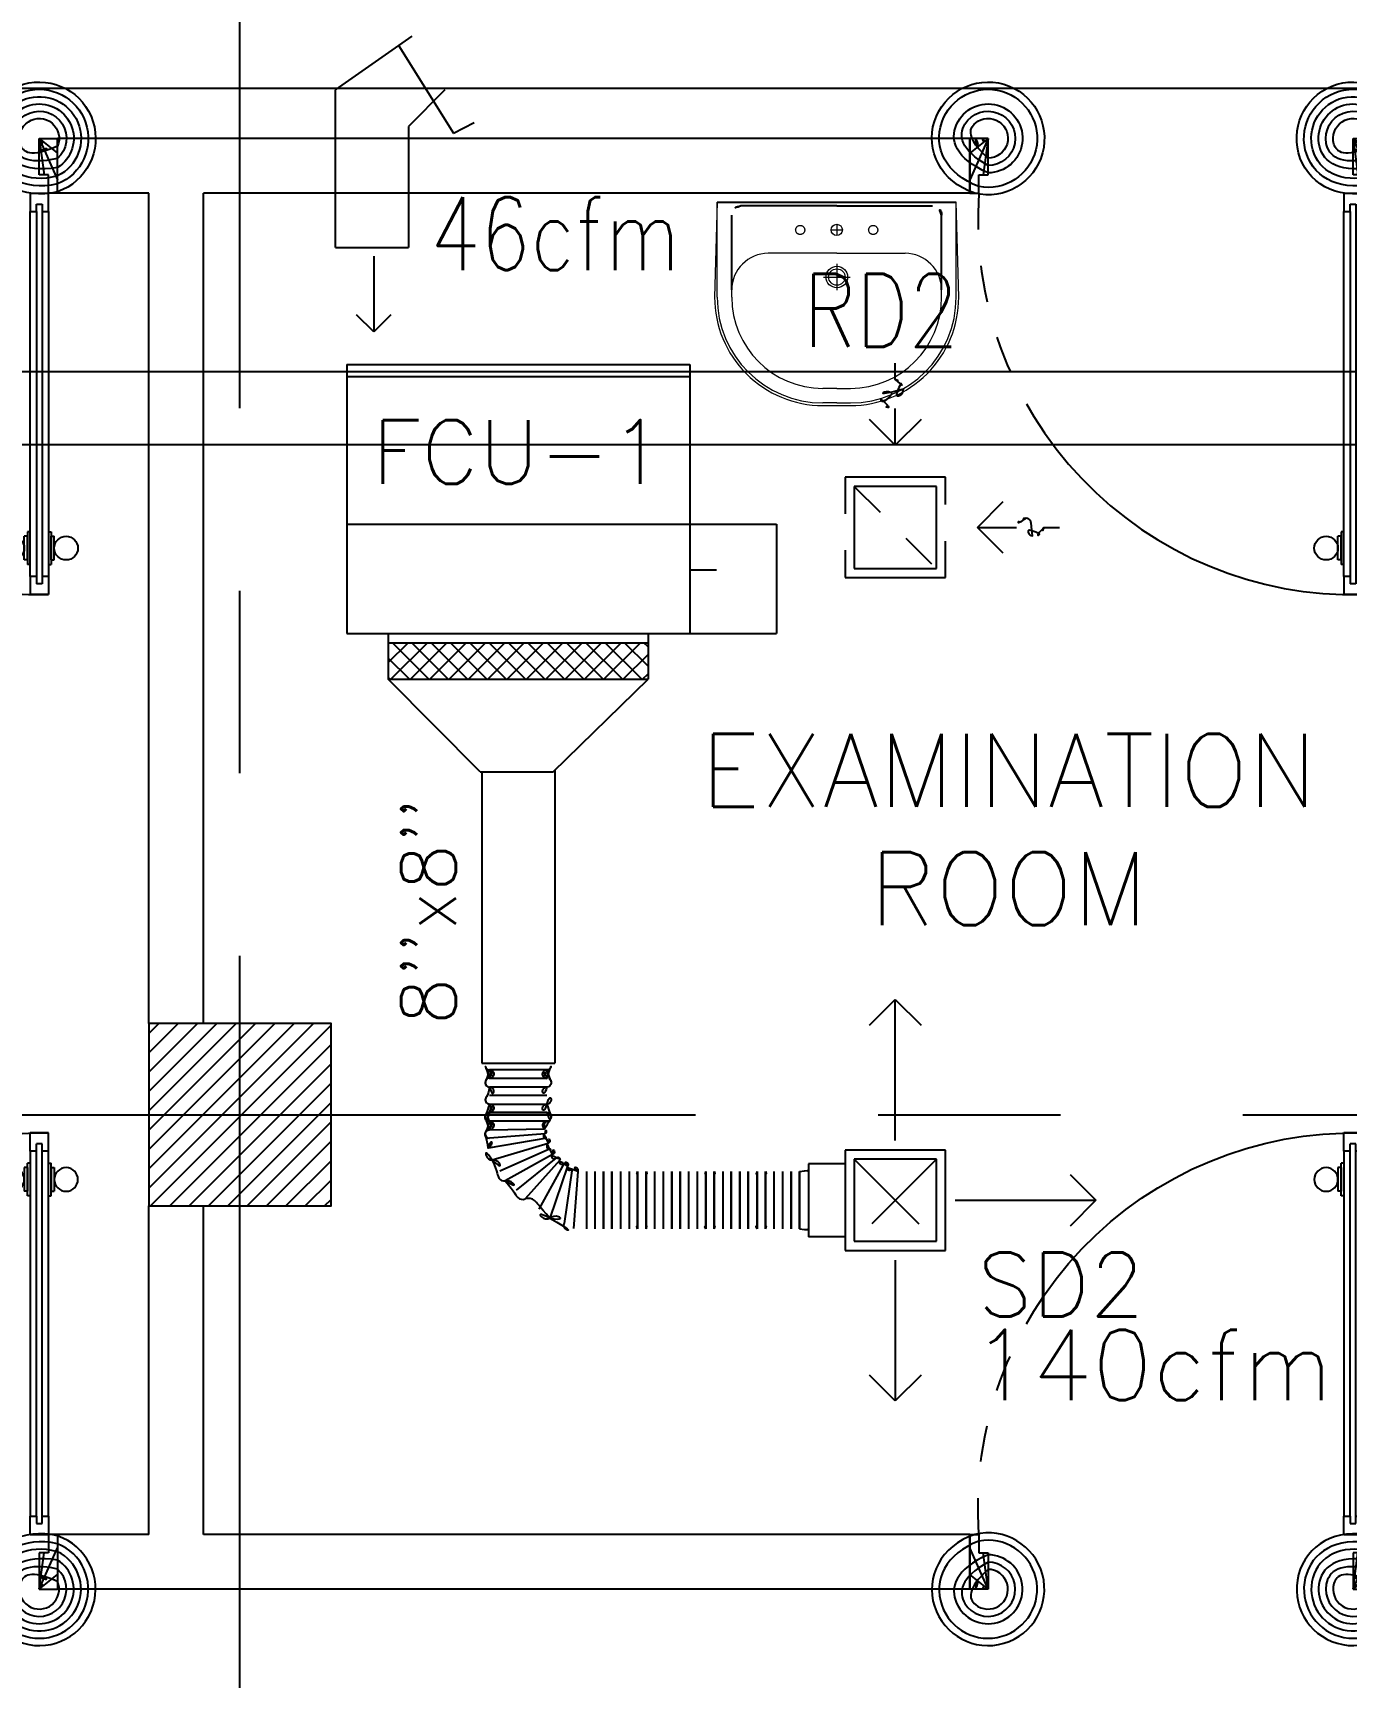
# Model space of a CAD drawing. Extents: x 417866230.2 to 417866327.8, y 43498045.5 to 43498135.4.
# Drawn here: x 417866255.629 to 417866259.228, y 43498068.761 to 43498073.266 of the extents above; entities that cross this region are included whole.
import ezdxf
from ezdxf.enums import TextEntityAlignment as Align

# ---------------------------------------------------------------- set-up
doc = ezdxf.new("R2010")
doc.units = 0
doc.header["$MEASUREMENT"] = 0
for name, pattern in [('CENTERX2', [4, 2.5, -0.5, 0.5, -0.5]), ('DASHED', [0.75, 0.5, -0.25]), ('HIDDEN', [0.375, 0.25, -0.125])]:
    doc.linetypes.add(name, pattern=pattern)
doc.layers.get('0').update_dxf_attribs({"linetype": 'CONTINUOUS'})
for name, color, linetype in [('AXES', 11, 'CENTERX2'), ('COL', 9, 'CONTINUOUS'), ('DOOR', 9, 'CONTINUOUS'), ('DUCT', 6, 'CONTINUOUS'), ('EXDUCT', 10, 'CONTINUOUS'), ('FCU', 6, 'CONTINUOUS'), ('FIX', 9, 'CONTINUOUS'), ('HAT', 12, 'CONTINUOUS'), ('M-AC-FLEX', 3, 'CONTINUOUS'), ('M-EGU.', 2, 'CONTINUOUS'), ('RM-NAME', 9, 'CONTINUOUS'), ('SCD', 2, 'CONTINUOUS'), ('WALL', 4, 'CONTINUOUS')]:
    doc.layers.add(name, color=color, linetype=linetype)
doc.styles.add('ROMANS', font='ROMANS.shx', dxfattribs={"width": 0.6})

# ---------------------------------------------------------------- blocks, each defined once
blk = doc.blocks.new('A$C74DC60CF')
at = {"layer": 'DOOR', "color": 0, "linetype": 'ByBlock'}
for p, q in [((80.9, 1200), (80.9, 1250)), ((130.9, 1250), (80.9, 1250)), ((80.9, 1250), (130.9, 1250)), ((97.9, 1200), (97.9, 1220)), ((97.9, 1220), (113.9, 1220)), ((113.9, 1200), (113.9, 1220)), ((130.9, 1200), (130.9, 1250)), ((80.9, 1200), (97.9, 1200)), ((113.9, 1200), (130.9, 1200)), ((64.7, 1155), (64.7, 1090.2)), ((73.7, 1155), (64.7, 1155)), ((73.7, 1077.6), (73.7, 1167.6)), ((80.9, 1167.6), (73.7, 1167.6)), ((73.7, 1155), (73.7, 1090.2)), ((130.9, 1167.6), (138.1, 1167.6)), ((138.1, 1077.6), (138.1, 1167.6)), ((138.1, 1155), (138.1, 1090.2)), ((138.1, 1155), (147.1, 1155)), ((147.1, 1155), (147.1, 1090.2)), ((73.7, 1090.2), (64.7, 1090.2)), ((138.1, 1090.2), (147.1, 1090.2)), ((80.9, 1077.6), (73.7, 1077.6)), ((130.9, 1077.6), (138.1, 1077.6)), ((97.9, 200), (80.9, 200)), ((80.9, 200), (80.9, 150)), ((97.9, 180), (97.9, 200)), ((130.9, 200), (113.9, 200)), ((113.9, 200), (113.9, 180)), ((130.9, 150), (130.9, 200)), ((55.9, 150), (55.9, 0)), ((55.9, 150), (80.9, 150)), ((130.9, 150), (80.9, 150)), ((80.9, 150), (80.9, 100)), ((113.9, 180), (97.9, 180)), ((1130.9, 150), (1130.9, 100)), ((1155.9, 150), (1130.9, 150)), ((1155.9, 150), (1155.9, 0)), ((1155.9, 0), (1155.9, 150)), ((80.9, 100), (105.9, 100)), ((105.9, 100), (105.9, 0)), ((1130.9, 100), (1105.9, 100)), ((1105.9, 100), (1105.9, 0)), ((105.9, 0), (55.9, 0)), ((1105.9, 0), (1155.9, 0))]:
    blk.add_line(p, q, dxfattribs=at)
at = {"layer": 'DOOR', "linetype": 'ByBlock'}
for p, q in [((80.9, 200), (80.9, 1200)), ((97.9, 200), (97.9, 1200)), ((113.9, 200), (113.9, 1200)), ((130.9, 1200), (130.9, 200))]:
    blk.add_line(p, q, dxfattribs=at)
at = {"layer": 'DOOR', "color": 9, "linetype": 'ByBlock'}
for p, q in [((105.9, 0), (55.9, 113.7)), ((105.9, 0), (92.6, 100)), ((1105.9, 0), (1155.9, 113.7)), ((1105.9, 0), (1119.3, 100)), ((105.9, 0), (55.9, 40.1)), ((1105.9, 0), (1155.9, 40.1))]:
    blk.add_line(p, q, dxfattribs=at)
at = {"layer": 'DOOR', "color": 0, "linetype": 'ByBlock'}
for centre in [(32.4, 1122.6), (179.5, 1122.6)]:
    blk.add_circle(centre, 32.4, dxfattribs=at)
at = {"layer": 'DOOR', "linetype": 'HIDDEN', "ltscale": 0.5}
blk.add_arc((105.9, 222.7), 1027.6, 355.9414, 91.3941, dxfattribs=at)
at = {"layer": 'DOOR', "color": 9, "linetype": 'ByBlock'}
for centre, radius, start, end in [((105.9, 0), 154.4, 103.7142, 108.8947), ((1105.9, 0), 154.4, 71.1053, 76.2858), ((105.9, 0), 134.4, 100.72, 111.8402), ((105.9, 0), 114.4, 102.6226, 115.9162), ((105.9, 0), 94.4, 90, 121.9818), ((1105.9, 0), 94.4, 58.0182, 90), ((1105.9, 0), 134.4, 68.1598, 79.28), ((105.9, 0), 74.4, 90, 132.2236), ((105.9, 0), 54.4, 90, 156.7926), ((1105.9, 0), 74.4, 47.7764, 90), ((1105.9, 0), 54.4, 23.2074, 90), ((105.9, 0), 34.4, 90, 180), ((105.9, 0), 14.4, 90, 180), ((1105.9, 0), 34.4, 0, 90), ((1105.9, 0), 14.4, 0, 90)]:
    blk.add_arc(centre, radius, start, end, dxfattribs=at)
blk = doc.blocks.new('*X67')
at = {"color": 0}
for p, q in [((38539.2, 17909.4), (38990.8, 18361)), ((38539.2, 17962.4), (38937.8, 18361)), ((38539.2, 18015.4), (38884.8, 18361)), ((38539.2, 18068.5), (38831.7, 18361)), ((38539.2, 18121.5), (38778.7, 18361)), ((38539.2, 18174.5), (38725.7, 18361)), ((38539.2, 18227.6), (38672.6, 18361)), ((38539.2, 18280.6), (38619.6, 18361)), ((38539.2, 18333.6), (38566.6, 18361)), ((38543.9, 17861), (39039.2, 18356.3)), ((38596.9, 17861), (39039.2, 18303.3)), ((38649.9, 17861), (39039.2, 18250.3)), ((38703, 17861), (39039.2, 18197.2)), ((38756, 17861), (39039.2, 18144.2)), ((38809, 17861), (39039.2, 18091.2)), ((38862.1, 17861), (39039.2, 18038.2)), ((38915.1, 17861), (39039.2, 17985.1)), ((38968.1, 17861), (39039.2, 17932.1)), ((39021.2, 17861), (39039.2, 17879.1))]:
    blk.add_line(p, q, dxfattribs=at)
blk = doc.blocks.new('RM1')
at = {"layer": 'RM-NAME', "style": 'ROMANS'}
for tag, p in [('ROOMNAME1', (0, 323.8)), ('ROOMNAME2', (0, 0))]:
    blk.add_attdef(tag, text='', height=200, dxfattribs=at).set_placement(p, align=Align.MIDDLE)
blk = doc.blocks.new('COL50')
at = {"layer": 'COL'}
blk.add_lwpolyline([(-250, 250), (-250, -250), (250, -250), (250, 250)], close=True, dxfattribs=at)
blk = doc.blocks.new('9RCD')
at = {"color": 2}
blk.add_line((0, 407), (0, 450), dxfattribs=at)
at = {"layer": 'M-EGU.'}
for p, q in [((0, 225), (0, 331.9)), ((0, 225), (-70.7, 295.7)), ((70.7, 295.7), (0, 225)), ((112.5, 112.5), (-112.5, 112.5)), ((-112.5, 112.5), (-112.5, -112.5)), ((112.5, -112.5), (112.5, 112.5)), ((-295.7, 70.7), (-225, 0)), ((-225, 0), (-326.1, 0)), ((-225, 0), (-295.7, -70.7)), ((-112.5, -112.5), (112.5, -112.5))]:
    blk.add_line(p, q, dxfattribs=at)
at = {"layer": 'M-EGU.', "linetype": 'HIDDEN'}
for p, q in [((137.5, 137.5), (-137.5, 137.5)), ((-137.5, 137.5), (-137.5, -137.5)), ((137.5, -137.5), (137.5, 137.5)), ((-112.5, -112.5), (112.5, 112.5)), ((-137.5, -137.5), (137.5, -137.5))]:
    blk.add_line(p, q, dxfattribs=at)
at = {"layer": 'M-EGU.', "color": 2}
blk.add_line((-405.7, 0), (-450, 0), dxfattribs=at)
blk.add_lwpolyline([(0, 407, -0.187862), (18.4, 395.6, -0.202645), (23.4, 376.1, -0.616915), (-1.7, 368, 0.668708), (-25.3, 358.4, 0.194285), (-18.2, 340.4, 0.186051), (0, 331.9)], format="xyb", dxfattribs=at)
at = {"layer": 'M-EGU.'}
blk.add_lwpolyline([(-405.7, 0, -0.1324), (-394.5, 16.1, -0.15664), (-379.1, 22.4, -0.736612), (-366.5, -9, 0.774232), (-352.6, -39.4, 0.203349), (-331.5, -25.7, 0.193808), (-326.1, 0)], format="xyb", dxfattribs=at)
blk = doc.blocks.new('*X118')
at = {"color": 0}
for p, q in [((23911.7, -1650.2), (23966, -1595.9)), ((23911.7, -1597.2), (23912.9, -1595.9)), ((23919, -1695.9), (24019, -1595.9)), ((24022.8, -1695.9), (23922.8, -1595.9)), ((23972, -1695.9), (24072, -1595.9)), ((24075.9, -1695.9), (23975.9, -1595.9)), ((24025.1, -1695.9), (24125.1, -1595.9)), ((24128.9, -1695.9), (24028.9, -1595.9)), ((24078.1, -1695.9), (24178.1, -1595.9)), ((24181.9, -1695.9), (24081.9, -1595.9)), ((24131.1, -1695.9), (24231.1, -1595.9)), ((24235, -1695.9), (24135, -1595.9)), ((24184.2, -1695.9), (24284.2, -1595.9)), ((24288, -1695.9), (24188, -1595.9)), ((24237.2, -1695.9), (24337.2, -1595.9)), ((24341, -1695.9), (24241, -1595.9)), ((24290.2, -1695.9), (24390.2, -1595.9)), ((24394.1, -1695.9), (24294.1, -1595.9)), ((24343.3, -1695.9), (24443.3, -1595.9)), ((24447.1, -1695.9), (24347.1, -1595.9)), ((24396.3, -1695.9), (24496.3, -1595.9)), ((24500.1, -1695.9), (24400.1, -1595.9)), ((24449.3, -1695.9), (24549.3, -1595.9)), ((24553.2, -1695.9), (24453.2, -1595.9)), ((24502.4, -1695.9), (24602.4, -1595.9)), ((24606.2, -1695.9), (24506.2, -1595.9)), ((24623.7, -1660.4), (24559.2, -1595.9)), ((24623.7, -1607.4), (24612.3, -1595.9)), ((23969.8, -1695.9), (23911.7, -1637.8)), ((24555.4, -1695.9), (24623.7, -1627.6)), ((23916.8, -1695.9), (23911.7, -1690.9)), ((24608.4, -1695.9), (24623.7, -1680.7))]:
    blk.add_line(p, q, dxfattribs=at)
blk = doc.blocks.new('WAP12')
at = {"color": 6}
for p, q in [((-558.8, 528.5), (381.2, 528.5)), ((-558.8, 528.5), (-558.8, -208.5)), ((381.2, 528.5), (381.2, -208.5)), ((-558.8, 91.5), (381.2, 91.5)), ((-558.8, -208.5), (381.2, -208.5))]:
    blk.add_line(p, q, dxfattribs=at)
at = {"color": 3}
for p, q in [((-558.8, 496.5), (381.2, 496.5)), ((381.2, 91.5), (619.2, 91.5)), ((619.2, 91.5), (619.2, -208.5)), ((381.2, -33.5), (454.5, -33.5)), ((-444.8, -208.5), (-444.8, -333.5)), ((267.2, -208.5), (267.2, -333.5)), ((381.2, -208.5), (619.2, -208.5)), ((-444.8, -233.5), (267.2, -233.5)), ((-444.8, -333.5), (267.2, -333.5))]:
    blk.add_line(p, q, dxfattribs=at)
at = {"color": 11}
blk.add_blockref('*X118', (-24356.5, 1362.4), dxfattribs=at)
blk = doc.blocks.new('LAV-003')
at = {"layer": 'FIX', "linetype": 'ByBlock'}
blk.add_line((-327.5, -25), (327.5, -25), dxfattribs=at)
at = {"layer": 'FIX', "linetype": 'Continuous', "lineweight": 20}
for p, q in [((-327.5, -285), (-327.5, -25)), ((327.5, -285), (327.5, -25)), ((0, -165), (-187.5, -165)), ((0, -165), (187.5, -165)), ((-287.5, -285), (-287.5, -265)), ((287.5, -285), (287.5, -265)), ((0, -535), (-37.5, -535)), ((0, -535), (37.5, -535)), ((0, -575), (-37.5, -575)), ((0, -575), (37.5, -575))]:
    blk.add_line(p, q, dxfattribs=at)
at = {"layer": 'FIX', "linetype": 'ByBlock', "ltscale": 0.3}
for p, q in [((0, -35), (-262.5, -35)), ((0, -35), (262.5, -35)), ((-287.5, -265), (-287.5, -60)), ((287.5, -265), (287.5, -60))]:
    blk.add_line(p, q, dxfattribs=at)
at = {"layer": 'FIX', "lineweight": 20}
for p, q in [((0, -85.4), (0, -116.5)), ((-15.6, -100.9), (15.5, -100.9))]:
    blk.add_line(p, q, dxfattribs=at)
at = {"layer": 'FIX', "linetype": 'DASHED', "lineweight": 20, "ltscale": 0.04}
for p, q in [((0, -193.9), (0, -266.1)), ((-35.7, -230.5), (36.6, -230.5))]:
    blk.add_line(p, q, dxfattribs=at)
at = {"layer": 'FIX', "linetype": 'Continuous', "lineweight": 20}
blk.add_lwpolyline([(294.8, -25), (0, -25), (-327.5, -25), (-334.5, -285, 0.414214), (-37.5, -582), (0, -582), (37.5, -582, 0.414214), (334.5, -285), (327.5, -25), (0, -25)], format="xyb", dxfattribs=at)
at = {"layer": 'FIX', "linetype": 'HIDDEN', "lineweight": 20, "ltscale": 0.05}
for centre in [(-100, -100.9), (100, -100.9)]:
    blk.add_circle(centre, 12.4, dxfattribs=at)
at = {"layer": 'FIX', "lineweight": 20}
for centre, radius in [((0, -100.9), 15.5), ((0.5, -230), 29.5), ((0.5, -230), 22.5)]:
    blk.add_circle(centre, radius, dxfattribs=at)
at = {"layer": 'FIX', "linetype": 'ByBlock', "ltscale": 0.3}
for centre, start, end in [((-262.5, -60), 90, 180), ((262.5, -60), 0, 90)]:
    blk.add_arc(centre, 25, start, end, dxfattribs=at)
at = {"layer": 'FIX', "linetype": 'Continuous', "lineweight": 20}
for centre, radius, start, end in [((-187.5, -265), 100, 90, 180), ((187.5, -265), 100, 0, 90), ((-37.5, -285), 290, 180, 270), ((-37.5, -285), 250, 180, 270), ((37.5, -285), 290, 270, 0), ((37.5, -285), 250, 270, 0)]:
    blk.add_arc(centre, radius, start, end, dxfattribs=at)

msp = doc.modelspace()

# ---------------------------------------------------------------- linework, layer by layer
at = {"layer": 'AXES'}
for p, q in [((417866256.1969, 43498056.2378), (417866256.1969, 43498134.7153)), ((417866230.9454, 43498070.3021), (417866300.0369, 43498070.3021))]:
    msp.add_line(p, q, dxfattribs=at)
at = {"layer": 'DUCT'}
for p, q in [((417866256.4586, 43498073.1098), (417866256.6686, 43498073.2568)), ((417866256.6318, 43498073.231), (417866256.782, 43498072.9917)), ((417866249.1442, 43498073.1143), (417866263.1498, 43498073.1143)), ((417866256.4586, 43498072.6778), (417866256.4586, 43498073.1098)), ((417866256.7586, 43498073.1098), (417866256.6586, 43498073.0098)), ((417866256.6586, 43498073.0098), (417866256.6586, 43498072.6778)), ((417866256.782, 43498072.9917), (417866256.8384, 43498073.0205)), ((417866256.782, 43498072.9917), (417866256.782, 43498072.9917)), ((417866256.4586, 43498072.6778), (417866256.6586, 43498072.6778))]:
    msp.add_line(p, q, dxfattribs=at)
at = {"layer": 'DUCT', "linetype": 'Continuous'}
for p, q in [((417866256.8549, 43498071.2418), (417866256.6034, 43498071.4951)), ((417866257.0549, 43498071.2418), (417866257.3154, 43498071.4951)), ((417866256.8549, 43498071.2418), (417866257.0549, 43498071.2418)), ((417866256.8594, 43498071.2418), (417866256.8594, 43498070.4438)), ((417866257.0594, 43498071.2461), (417866257.0594, 43498070.4438)), ((417866256.8594, 43498070.4438), (417866257.0594, 43498070.4438))]:
    msp.add_line(p, q, dxfattribs=at)
at = {"layer": 'EXDUCT', "linetype": 'Continuous'}
for p, q in [((417866242.7012, 43498072.3385), (417866266.0633, 43498072.3385)), ((417866242.7012, 43498072.1385), (417866266.0633, 43498072.1385))]:
    msp.add_line(p, q, dxfattribs=at)
at = {"layer": 'M-AC-FLEX', "color": 11}
for p, q in [((417866257.0379, 43498070.4249), (417866256.8808, 43498070.4249)), ((417866257.0379, 43498070.4249), (417866256.8808, 43498070.4249)), ((417866257.0379, 43498070.4249), (417866256.8808, 43498070.4249)), ((417866257.0379, 43498070.4249), (417866256.8808, 43498070.4249)), ((417866257.0379, 43498070.4014), (417866256.8808, 43498070.4014)), ((417866257.0379, 43498070.4014), (417866256.8808, 43498070.4014)), ((417866257.0379, 43498070.4014), (417866256.8808, 43498070.4014)), ((417866257.0379, 43498070.4014), (417866256.8808, 43498070.4014)), ((417866257.0379, 43498070.378), (417866256.8808, 43498070.378)), ((417866257.0379, 43498070.3545), (417866256.8808, 43498070.3545)), ((417866256.8806, 43498070.3314), (417866257.0377, 43498070.3314)), ((417866257.0377, 43498070.308), (417866256.8806, 43498070.308)), ((417866256.8806, 43498070.308), (417866257.0377, 43498070.308)), ((417866257.0377, 43498070.2845), (417866256.8806, 43498070.2845)), ((417866256.8806, 43498070.2611), (417866257.031, 43498070.2631)), ((417866257.0331, 43498070.25), (417866256.8806, 43498070.2376)), ((417866257.038, 43498070.2377), (417866256.8767, 43498070.2106)), ((417866257.0411, 43498070.2231), (417866256.8881, 43498070.1772)), ((417866257.0465, 43498070.2085), (417866256.9086, 43498070.1477)), ((417866257.0536, 43498070.1933), (417866256.924, 43498070.1212)), ((417866257.062, 43498070.1835), (417866256.954, 43498070.0954)), ((417866257.0732, 43498070.1777), (417866256.9782, 43498070.0719)), ((417866257.0849, 43498070.1695), (417866257.0156, 43498070.0432)), ((417866257.0942, 43498070.1615), (417866257.0458, 43498070.0189)), ((417866257.1071, 43498070.1544), (417866257.085, 43498070.0045)), ((417866257.1226, 43498070.1467), (417866257.1106, 43498069.9904)), ((417866257.1461, 43498070.1467), (417866257.1461, 43498069.9896)), ((417866257.1695, 43498070.1467), (417866257.1695, 43498069.9896)), ((417866257.193, 43498070.1467), (417866257.193, 43498069.9896)), ((417866257.193, 43498069.9894), (417866257.193, 43498070.1465)), ((417866257.216, 43498070.1467), (417866257.216, 43498069.9896)), ((417866257.216, 43498069.9894), (417866257.216, 43498070.1465)), ((417866257.2395, 43498070.1467), (417866257.2395, 43498069.9896)), ((417866257.2395, 43498070.1467), (417866257.2395, 43498069.9896)), ((417866257.263, 43498070.1467), (417866257.263, 43498069.9896)), ((417866257.263, 43498070.1467), (417866257.263, 43498069.9896)), ((417866257.2864, 43498070.1467), (417866257.2864, 43498069.9896)), ((417866257.2864, 43498070.1467), (417866257.2864, 43498069.9896)), ((417866257.2864, 43498069.9894), (417866257.2864, 43498070.1465)), ((417866257.2864, 43498069.9894), (417866257.2864, 43498070.1465)), ((417866257.3095, 43498070.1467), (417866257.3095, 43498069.9896)), ((417866257.3095, 43498070.1467), (417866257.3095, 43498069.9896)), ((417866257.3095, 43498069.9894), (417866257.3095, 43498070.1465)), ((417866257.3095, 43498069.9894), (417866257.3095, 43498070.1465)), ((417866257.3329, 43498070.1467), (417866257.3329, 43498069.9896)), ((417866257.3329, 43498070.1467), (417866257.3329, 43498069.9896)), ((417866257.3564, 43498070.1467), (417866257.3564, 43498069.9896)), ((417866257.3564, 43498070.1467), (417866257.3564, 43498069.9896)), ((417866257.3799, 43498070.1467), (417866257.3799, 43498069.9896)), ((417866257.3799, 43498070.1467), (417866257.3799, 43498069.9896)), ((417866257.3799, 43498069.9894), (417866257.3799, 43498070.1465)), ((417866257.3799, 43498069.9894), (417866257.3799, 43498070.1465)), ((417866257.4029, 43498070.1467), (417866257.4029, 43498069.9896)), ((417866257.4029, 43498070.1467), (417866257.4029, 43498069.9896)), ((417866257.4029, 43498069.9894), (417866257.4029, 43498070.1465)), ((417866257.4029, 43498069.9894), (417866257.4029, 43498070.1465)), ((417866257.4264, 43498070.1467), (417866257.4264, 43498069.9896)), ((417866257.4264, 43498070.1467), (417866257.4264, 43498069.9896)), ((417866257.4498, 43498070.1467), (417866257.4498, 43498069.9896)), ((417866257.4498, 43498070.1467), (417866257.4498, 43498069.9896)), ((417866257.4733, 43498070.1467), (417866257.4733, 43498069.9896)), ((417866257.4733, 43498070.1467), (417866257.4733, 43498069.9896)), ((417866257.4733, 43498069.9894), (417866257.4733, 43498070.1465)), ((417866257.4733, 43498069.9894), (417866257.4733, 43498070.1465)), ((417866257.4964, 43498070.1467), (417866257.4964, 43498069.9896)), ((417866257.4964, 43498070.1467), (417866257.4964, 43498069.9896)), ((417866257.4964, 43498069.9894), (417866257.4964, 43498070.1465)), ((417866257.4964, 43498069.9894), (417866257.4964, 43498070.1465)), ((417866257.5198, 43498070.1467), (417866257.5198, 43498069.9896)), ((417866257.5198, 43498070.1467), (417866257.5198, 43498069.9896)), ((417866257.5433, 43498070.1467), (417866257.5433, 43498069.9896)), ((417866257.5433, 43498070.1467), (417866257.5433, 43498069.9896)), ((417866257.5433, 43498070.1467), (417866257.5433, 43498069.9896)), ((417866257.5433, 43498069.9894), (417866257.5433, 43498070.1465)), ((417866257.5667, 43498070.1467), (417866257.5667, 43498069.9896)), ((417866257.5667, 43498070.1467), (417866257.5667, 43498069.9896)), ((417866257.5667, 43498070.1467), (417866257.5667, 43498069.9896)), ((417866257.5668, 43498069.9894), (417866257.5668, 43498070.1465)), ((417866257.5898, 43498070.1467), (417866257.5898, 43498069.9896)), ((417866257.5898, 43498069.9894), (417866257.5898, 43498070.1465)), ((417866257.6137, 43498070.1467), (417866257.6137, 43498069.9896)), ((417866257.6137, 43498070.1467), (417866257.6137, 43498069.9896)), ((417866257.6137, 43498069.9894), (417866257.6137, 43498070.1465)), ((417866257.6137, 43498069.9894), (417866257.6137, 43498070.1465)), ((417866257.6367, 43498070.1467), (417866257.6367, 43498069.9896)), ((417866257.6367, 43498070.1467), (417866257.6367, 43498069.9896)), ((417866257.6367, 43498069.9894), (417866257.6367, 43498070.1465)), ((417866257.6367, 43498069.9894), (417866257.6367, 43498070.1465)), ((417866257.6602, 43498070.1467), (417866257.6602, 43498069.9896)), ((417866257.6602, 43498070.1467), (417866257.6602, 43498069.9896)), ((417866257.6837, 43498070.1467), (417866257.6837, 43498069.9896)), ((417866257.6837, 43498070.1467), (417866257.6837, 43498069.9896)), ((417866257.7071, 43498070.1467), (417866257.7071, 43498069.9896)), ((417866257.7071, 43498070.1467), (417866257.7071, 43498069.9896)), ((417866257.7071, 43498069.9894), (417866257.7071, 43498070.1465)), ((417866257.7071, 43498069.9894), (417866257.7071, 43498070.1465)), ((417866257.7302, 43498070.1467), (417866257.7302, 43498069.9896)), ((417866257.7302, 43498070.1467), (417866257.7302, 43498069.9896)), ((417866257.7302, 43498069.9894), (417866257.7302, 43498070.1465)), ((417866257.7302, 43498069.9894), (417866257.7302, 43498070.1465))]:
    msp.add_line(p, q, dxfattribs=at)
at = {"layer": 'M-AC-FLEX'}
for points in [[(417866256.8808, 43498070.4014, 1), (417866256.8808, 43498070.4249, -0.623356), (417866256.8716, 43498070.4438, -0.623356)], [(417866256.8808, 43498070.4249, -1), (417866256.8808, 43498070.4014, 1), (417866256.8808, 43498070.378, -1), (417866256.8808, 43498070.3545, 1.018005), (417866256.8808, 43498070.3314)], [(417866256.8808, 43498070.4249, -1), (417866256.8808, 43498070.4014, 0.67797), (417866256.8728, 43498070.3812, 0.67797)], [(417866256.8808, 43498070.4014, 1), (417866256.8808, 43498070.4249, -0.204245), (417866256.8724, 43498070.4285, -0.204245)], [(417866256.8724, 43498070.4285, 0.204245), (417866256.8808, 43498070.4249)], [(417866256.8808, 43498070.4014, 1), (417866256.8808, 43498070.4249, -0.204245), (417866256.8724, 43498070.4285, -0.204245)], [(417866256.8724, 43498070.4285, 0.204245), (417866256.8808, 43498070.4249)], [(417866256.8808, 43498070.4249, -1), (417866256.8808, 43498070.4014, 0.204245), (417866256.8724, 43498070.3978, 0.204245)], [(417866256.8808, 43498070.4249, -1), (417866256.8808, 43498070.4014, 0.204245), (417866256.8724, 43498070.3978, 0.204245)], [(417866257.0379, 43498070.4014, -1), (417866257.0379, 43498070.4249, 0.623355), (417866257.0471, 43498070.4438, 0.623355)], [(417866257.0379, 43498070.4014, -1), (417866257.0379, 43498070.4249, 0.204245), (417866257.0463, 43498070.4285, 0.204245)], [(417866257.0379, 43498070.4014, -1), (417866257.0379, 43498070.4249, 0.204245), (417866257.0463, 43498070.4285, 0.204245)], [(417866257.0379, 43498070.4249, 1), (417866257.0379, 43498070.4014, -1), (417866257.0379, 43498070.378, 1), (417866257.0379, 43498070.3545, -0.008922), (417866257.0383, 43498070.3545, -0.008922)], [(417866257.0379, 43498070.4249, 1), (417866257.0379, 43498070.4014, -0.204245), (417866257.0463, 43498070.3978, -0.204245)], [(417866257.0379, 43498070.4249, 1), (417866257.0379, 43498070.4014, -0.204245), (417866257.0463, 43498070.3978, -0.204245)], [(417866257.0379, 43498070.4249, 1), (417866257.0379, 43498070.4014, -0.67797), (417866257.0459, 43498070.3812, -0.67797)], [(417866257.0463, 43498070.4285, -0.204245), (417866257.0379, 43498070.4249)], [(417866257.0463, 43498070.4285, -0.204245), (417866257.0379, 43498070.4249)], [(417866256.8724, 43498070.3978, -0.204245), (417866256.8808, 43498070.4014)], [(417866256.8724, 43498070.3978, -0.204245), (417866256.8808, 43498070.4014)], [(417866257.0463, 43498070.3978, 0.204245), (417866257.0379, 43498070.4014)], [(417866257.0463, 43498070.3978, 0.204245), (417866257.0379, 43498070.4014)], [(417866257.0377, 43498070.3314, 0.999838), (417866257.0381, 43498070.3545)], [(417866256.8806, 43498070.3314, -1), (417866256.8806, 43498070.308, 1), (417866256.8806, 43498070.2845)], [(417866256.8806, 43498070.2611, 1), (417866256.8806, 43498070.2845, -1), (417866256.8806, 43498070.308)], [(417866256.8806, 43498070.308, 1), (417866256.8806, 43498070.2845)], [(417866256.8806, 43498070.2845, -1), (417866256.8806, 43498070.308)], [(417866256.8806, 43498070.308, 1), (417866256.8806, 43498070.3314)], [(417866257.0377, 43498070.3314, 1), (417866257.0377, 43498070.308, -1), (417866257.0377, 43498070.2845)], [(417866257.031, 43498070.2631, -0.736653), (417866257.0377, 43498070.2845, 1), (417866257.0377, 43498070.308)], [(417866257.0377, 43498070.308, -1), (417866257.0377, 43498070.2845)], [(417866257.0381, 43498070.3314, -0.004461), (417866257.0379, 43498070.3314)], [(417866256.8806, 43498070.2845, -1), (417866256.8806, 43498070.2611, 1), (417866256.8806, 43498070.2376)], [(417866256.877, 43498070.2107, 0.575939), (417866256.8806, 43498070.2376, -1), (417866256.8806, 43498070.2611)], [(417866256.8806, 43498070.2845, -0.606794), (417866256.8902, 43498070.2661, -0.606794)], [(417866257.0377, 43498070.2845, 0.606794), (417866257.028, 43498070.2661, 0.606794)], [(417866257.0427, 43498070.224, 0.78893), (417866257.0373, 43498070.2377, -1.030272), (417866257.0331, 43498070.25)], [(417866257.0331, 43498070.25, 0.635837), (417866257.031, 43498070.2631, 0.724161)], [(417866256.8881, 43498070.1772, -0.665042), (417866256.8767, 43498070.2106)], [(417866257.0536, 43498070.1933, 0.850272), (417866257.0496, 43498070.209, -1.072461), (417866257.0427, 43498070.224)], [(417866256.8881, 43498070.1772, -0.652763), (417866256.9086, 43498070.1477, 0.764077), (417866256.924, 43498070.1212, -0.428567), (417866256.954, 43498070.0954, 0.696093), (417866256.9782, 43498070.0719)], [(417866257.0739, 43498070.179, 0.698197), (417866257.062, 43498070.1835, -1.180405), (417866257.0536, 43498070.1933)], [(417866257.0942, 43498070.1615, 1.125229), (417866257.0849, 43498070.1695, -1.12511), (417866257.0739, 43498070.179, -0.893954)], [(417866257.1226, 43498070.1464, 0.879519), (417866257.1071, 43498070.1544, -1.034976), (417866257.0942, 43498070.1615)], [(417866257.1461, 43498070.1467, -1), (417866257.1695, 43498070.1467)], [(417866257.193, 43498070.1467, -1), (417866257.1695, 43498070.1467, 1), (417866257.1461, 43498070.1467)], [(417866257.193, 43498070.1462, 0.00451), (417866257.193, 43498070.1465, -1.018005), (417866257.216, 43498070.1465)], [(417866257.216, 43498070.1467, 1), (417866257.2395, 43498070.1467, -1), (417866257.263, 43498070.1467)], [(417866257.263, 43498070.1467, 1), (417866257.2395, 43498070.1467)], [(417866257.2395, 43498070.1467, -1), (417866257.263, 43498070.1467)], [(417866257.2864, 43498070.1467, -1), (417866257.263, 43498070.1467, 1), (417866257.2395, 43498070.1467)], [(417866257.3095, 43498070.1462, -0.00451), (417866257.3095, 43498070.1465, 1.018005), (417866257.2864, 43498070.1465)], [(417866257.2864, 43498070.1462, 0.00451), (417866257.2864, 43498070.1465, -1.018005), (417866257.3095, 43498070.1465)], [(417866257.3095, 43498070.1467, 1), (417866257.3329, 43498070.1467, -1), (417866257.3564, 43498070.1467)], [(417866257.3329, 43498070.1467, -1), (417866257.3564, 43498070.1467)], [(417866257.3799, 43498070.1467, -1), (417866257.3564, 43498070.1467, 1), (417866257.3329, 43498070.1467)], [(417866257.3564, 43498070.1467, 1), (417866257.3329, 43498070.1467)], [(417866257.4029, 43498070.1462, -0.00451), (417866257.4029, 43498070.1465, 1.018005), (417866257.3799, 43498070.1465)], [(417866257.3799, 43498070.1462, 0.00451), (417866257.3799, 43498070.1465, -1.018005), (417866257.4029, 43498070.1465)], [(417866257.4029, 43498070.1467, 1), (417866257.4264, 43498070.1467, -1), (417866257.4498, 43498070.1467)], [(417866257.4498, 43498070.1467, 1), (417866257.4264, 43498070.1467)], [(417866257.4264, 43498070.1467, -1), (417866257.4498, 43498070.1467)], [(417866257.4733, 43498070.1467, -1), (417866257.4498, 43498070.1467, 1), (417866257.4264, 43498070.1467)], [(417866257.4733, 43498070.1462, 0.00451), (417866257.4733, 43498070.1465, -1.018005), (417866257.4964, 43498070.1465)], [(417866257.4964, 43498070.1462, -0.00451), (417866257.4964, 43498070.1465, 1.018005), (417866257.4733, 43498070.1465)], [(417866257.4964, 43498070.1467, 1), (417866257.5198, 43498070.1467, -1), (417866257.5433, 43498070.1467)], [(417866257.5198, 43498070.1467, -1), (417866257.5433, 43498070.1467)], [(417866257.5667, 43498070.1467, -1), (417866257.5433, 43498070.1467, 1), (417866257.5198, 43498070.1467)], [(417866257.5433, 43498070.1467, 1), (417866257.5198, 43498070.1467)], [(417866257.5202, 43498070.1462, 0.00451), (417866257.5202, 43498070.1465, -1.018005), (417866257.5433, 43498070.1465)], [(417866257.5433, 43498070.1467, 1), (417866257.5667, 43498070.1467, -1), (417866257.5902, 43498070.1467)], [(417866257.5902, 43498070.1467, 1), (417866257.5667, 43498070.1467)], [(417866257.5667, 43498070.1467, -1), (417866257.5902, 43498070.1467)], [(417866257.6137, 43498070.1467, -1), (417866257.5902, 43498070.1467, 1), (417866257.5667, 43498070.1467)], [(417866257.5898, 43498070.1462, -0.00451), (417866257.5898, 43498070.1465, 1.018005), (417866257.5668, 43498070.1465)], [(417866257.6367, 43498070.1462, -0.00451), (417866257.6367, 43498070.1465, 1.018005), (417866257.6137, 43498070.1465)], [(417866257.6137, 43498070.1462, 0.00451), (417866257.6137, 43498070.1465, -1.018005), (417866257.6367, 43498070.1465)], [(417866257.6367, 43498070.1467, 1), (417866257.6602, 43498070.1467, -1), (417866257.6837, 43498070.1467)], [(417866257.6602, 43498070.1467, -1), (417866257.6837, 43498070.1467)], [(417866257.7071, 43498070.1467, -1), (417866257.6837, 43498070.1467, 1), (417866257.6602, 43498070.1467)], [(417866257.6837, 43498070.1467, 1), (417866257.6602, 43498070.1467)], [(417866257.7071, 43498070.1462, 0.00451), (417866257.7071, 43498070.1465, -1.018005), (417866257.7302, 43498070.1465)], [(417866257.7302, 43498070.1462, -0.00451), (417866257.7302, 43498070.1465, 1.018005), (417866257.7071, 43498070.1465)], [(417866257.1461, 43498070.1467, -0.987495), (417866257.1226, 43498070.1464, -0.606794)], [(417866257.1695, 43498070.1467, 1), (417866257.193, 43498070.1467)], [(417866257.2395, 43498070.1467, -1), (417866257.216, 43498070.1467)], [(417866257.263, 43498070.1467, 1), (417866257.2864, 43498070.1467)], [(417866257.2864, 43498070.1467, -0.412332), (417866257.2748, 43498070.1349, -0.412332)], [(417866257.3095, 43498070.1467, 0.412332), (417866257.3211, 43498070.1349, 0.412332)], [(417866257.3329, 43498070.1467, -1), (417866257.3095, 43498070.1467)], [(417866257.3564, 43498070.1467, 1), (417866257.3799, 43498070.1467)], [(417866257.4264, 43498070.1467, -1), (417866257.4029, 43498070.1467)], [(417866257.4498, 43498070.1467, 1), (417866257.4733, 43498070.1467)], [(417866257.4733, 43498070.1467, -0.412332), (417866257.4617, 43498070.1349, -0.412332)], [(417866257.5198, 43498070.1467, -1), (417866257.4964, 43498070.1467)], [(417866257.4964, 43498070.1467, 0.412332), (417866257.508, 43498070.1349, 0.412332)], [(417866257.5433, 43498070.1467, 1), (417866257.5667, 43498070.1467)], [(417866257.5667, 43498070.1467, -1), (417866257.5433, 43498070.1467)], [(417866257.5902, 43498070.1467, 1), (417866257.6137, 43498070.1467)], [(417866257.6137, 43498070.1467, -0.412332), (417866257.602, 43498070.1349, -0.412332)], [(417866257.6367, 43498070.1467, 0.412332), (417866257.6484, 43498070.1349, 0.412332)], [(417866257.6602, 43498070.1467, -1), (417866257.6367, 43498070.1467)], [(417866257.6837, 43498070.1467, 1), (417866257.7071, 43498070.1467)], [(417866257.7302, 43498070.1467, 1), (417866257.7536, 43498070.1467, -0.12762), (417866257.7551, 43498070.1524, -0.12762)], [(417866257.7536, 43498070.1467, -1), (417866257.7302, 43498070.1467)], [(417866257.0458, 43498070.0189, -0.604437), (417866257.0156, 43498070.0432, 0.497993), (417866256.9782, 43498070.0719)], [(417866257.0457, 43498070.0186, -0.562442), (417866257.085, 43498070.0045, 0.803591), (417866257.1106, 43498069.9904)], [(417866257.1106, 43498069.9904, -0.661578), (417866257.1461, 43498069.9896, 1), (417866257.1695, 43498069.9896)], [(417866257.193, 43498069.9896, 1), (417866257.1695, 43498069.9896, -1), (417866257.1461, 43498069.9896)], [(417866257.193, 43498069.9896, 0.999838), (417866257.216, 43498069.9892)], [(417866257.216, 43498069.9896, -0.999838), (417866257.193, 43498069.9892)], [(417866257.193, 43498069.9892, -0.004461), (417866257.193, 43498069.9894)], [(417866257.193, 43498069.9894, 0.008922), (417866257.193, 43498069.989)], [(417866257.216, 43498069.9896, -1), (417866257.2395, 43498069.9896, 1), (417866257.263, 43498069.9896)], [(417866257.216, 43498069.9897, 0.00451), (417866257.216, 43498069.9894, -0.008922), (417866257.216, 43498069.989)], [(417866257.216, 43498069.9892, 0.004461), (417866257.216, 43498069.9894)], [(417866257.2864, 43498069.9896, 1), (417866257.263, 43498069.9896, -1), (417866257.2395, 43498069.9896)], [(417866257.2864, 43498069.9896, 0.412332), (417866257.2748, 43498070.0014, 0.412332)], [(417866257.2864, 43498069.9897, -0.00451), (417866257.2864, 43498069.9894, 0.008922), (417866257.2864, 43498069.989)], [(417866257.3095, 43498069.9896, -0.999838), (417866257.2864, 43498069.9892)], [(417866257.2864, 43498069.9896, 0.999838), (417866257.3095, 43498069.9892)], [(417866257.2864, 43498069.9896, 0.999838), (417866257.3095, 43498069.9892)], [(417866257.3095, 43498069.9896, -0.999838), (417866257.2864, 43498069.9892)], [(417866257.2864, 43498069.9892, -0.004461), (417866257.2864, 43498069.9894)], [(417866257.2864, 43498069.9892, -0.004461), (417866257.2864, 43498069.9894)], [(417866257.2864, 43498069.9894, 0.008922), (417866257.2864, 43498069.989)], [(417866257.3095, 43498069.9896, -0.412332), (417866257.3211, 43498070.0014, -0.412332)], [(417866257.3095, 43498069.9896, -1), (417866257.3329, 43498069.9896, 1), (417866257.3564, 43498069.9896)], [(417866257.3095, 43498069.9897, 0.00451), (417866257.3095, 43498069.9894, -0.008922), (417866257.3095, 43498069.989)], [(417866257.3095, 43498069.9892, 0.004461), (417866257.3095, 43498069.9894)], [(417866257.3095, 43498069.9894, -0.008922), (417866257.3095, 43498069.989)], [(417866257.3095, 43498069.9892, 0.004461), (417866257.3095, 43498069.9894)], [(417866257.3799, 43498069.9896, 1), (417866257.3564, 43498069.9896, -1), (417866257.3329, 43498069.9896)], [(417866257.3799, 43498069.9897, -0.00451), (417866257.3799, 43498069.9894, 0.008922), (417866257.3799, 43498069.989)], [(417866257.4029, 43498069.9896, -0.999838), (417866257.3799, 43498069.9892)], [(417866257.3799, 43498069.9896, 0.999838), (417866257.4029, 43498069.9892)], [(417866257.3799, 43498069.9896, 0.999838), (417866257.4029, 43498069.9892)], [(417866257.4029, 43498069.9896, -0.999838), (417866257.3799, 43498069.9892)], [(417866257.3799, 43498069.9892, -0.004461), (417866257.3799, 43498069.9894)], [(417866257.3799, 43498069.9892, -0.004461), (417866257.3799, 43498069.9894)], [(417866257.3799, 43498069.9894, 0.008922), (417866257.3799, 43498069.989)], [(417866257.4029, 43498069.9896, -1), (417866257.4264, 43498069.9896, 1), (417866257.4498, 43498069.9896)], [(417866257.4029, 43498069.9897, 0.00451), (417866257.4029, 43498069.9894, -0.008922), (417866257.4029, 43498069.989)], [(417866257.4029, 43498069.9892, 0.004461), (417866257.4029, 43498069.9894)], [(417866257.4029, 43498069.9894, -0.008922), (417866257.4029, 43498069.989)], [(417866257.4029, 43498069.9892, 0.004461), (417866257.4029, 43498069.9894)], [(417866257.4733, 43498069.9896, 1), (417866257.4498, 43498069.9896, -1), (417866257.4264, 43498069.9896)], [(417866257.4733, 43498069.9896, 0.412332), (417866257.4617, 43498070.0014, 0.412332)], [(417866257.4733, 43498069.9897, -0.00451), (417866257.4733, 43498069.9894, 0.008922), (417866257.4733, 43498069.989)], [(417866257.4733, 43498069.9896, 0.999838), (417866257.4964, 43498069.9892)], [(417866257.4964, 43498069.9896, -0.999838), (417866257.4733, 43498069.9892)], [(417866257.4964, 43498069.9896, -0.999838), (417866257.4733, 43498069.9892)], [(417866257.4733, 43498069.9896, 0.999838), (417866257.4964, 43498069.9892)], [(417866257.4733, 43498069.9892, -0.004461), (417866257.4733, 43498069.9894)], [(417866257.4733, 43498069.9894, 0.008922), (417866257.4733, 43498069.989)], [(417866257.4733, 43498069.9892, -0.004461), (417866257.4733, 43498069.9894)], [(417866257.4964, 43498069.9896, -1), (417866257.5198, 43498069.9896, 1), (417866257.5433, 43498069.9896)], [(417866257.4964, 43498069.9896, -0.412332), (417866257.508, 43498070.0014, -0.412332)], [(417866257.4964, 43498069.9897, 0.00451), (417866257.4964, 43498069.9894, -0.008922), (417866257.4964, 43498069.989)], [(417866257.4964, 43498069.9892, 0.004461), (417866257.4964, 43498069.9894)], [(417866257.4964, 43498069.9892, 0.004461), (417866257.4964, 43498069.9894)], [(417866257.4964, 43498069.9894, -0.008922), (417866257.4964, 43498069.989)], [(417866257.5667, 43498069.9896, 1), (417866257.5433, 43498069.9896, -1), (417866257.5198, 43498069.9896)], [(417866257.5202, 43498069.9896, 0.999838), (417866257.5433, 43498069.9892)], [(417866257.5433, 43498069.9896, -0.999838), (417866257.5202, 43498069.9892)], [(417866257.5202, 43498069.9892, -0.004461), (417866257.5202, 43498069.9894)], [(417866257.5202, 43498069.9894, 0.008922), (417866257.5202, 43498069.989)], [(417866257.5433, 43498069.9896, -1), (417866257.5667, 43498069.9896, 1), (417866257.5902, 43498069.9896)], [(417866257.5433, 43498069.9897, 0.00451), (417866257.5433, 43498069.9894, -0.008922), (417866257.5433, 43498069.989)], [(417866257.5433, 43498069.9892, 0.004461), (417866257.5433, 43498069.9894)], [(417866257.6137, 43498069.9896, 1), (417866257.5902, 43498069.9896, -1), (417866257.5667, 43498069.9896)], [(417866257.5667, 43498069.9897, -0.00451), (417866257.5668, 43498069.9894, 0.008922), (417866257.5668, 43498069.989)], [(417866257.5898, 43498069.9896, -0.999838), (417866257.5667, 43498069.9892)], [(417866257.5667, 43498069.9896, 0.999838), (417866257.5898, 43498069.9892)], [(417866257.5667, 43498069.9892, -0.004461), (417866257.5668, 43498069.9894)], [(417866257.5898, 43498069.9892, 0.004461), (417866257.5898, 43498069.9894)], [(417866257.5898, 43498069.9894, -0.008922), (417866257.5898, 43498069.989)], [(417866257.6137, 43498069.9896, 0.412332), (417866257.602, 43498070.0014, 0.412332)], [(417866257.6137, 43498069.9897, -0.00451), (417866257.6137, 43498069.9894, 0.008922), (417866257.6137, 43498069.989)], [(417866257.6367, 43498069.9896, -0.999838), (417866257.6137, 43498069.9892)], [(417866257.6137, 43498069.9896, 0.999838), (417866257.6367, 43498069.9892)], [(417866257.6137, 43498069.9896, 0.999838), (417866257.6367, 43498069.9892)], [(417866257.6367, 43498069.9896, -0.999838), (417866257.6137, 43498069.9892)], [(417866257.6137, 43498069.9892, -0.004461), (417866257.6137, 43498069.9894)], [(417866257.6137, 43498069.9892, -0.004461), (417866257.6137, 43498069.9894)], [(417866257.6137, 43498069.9894, 0.008922), (417866257.6137, 43498069.989)], [(417866257.6367, 43498069.9896, -0.412332), (417866257.6484, 43498070.0014, -0.412332)], [(417866257.6367, 43498069.9896, -1), (417866257.6602, 43498069.9896, 1), (417866257.6837, 43498069.9896)], [(417866257.6367, 43498069.9897, 0.00451), (417866257.6367, 43498069.9894, -0.008922), (417866257.6367, 43498069.989)], [(417866257.6367, 43498069.9892, 0.004461), (417866257.6367, 43498069.9894)], [(417866257.6367, 43498069.9894, -0.008922), (417866257.6367, 43498069.989)], [(417866257.6367, 43498069.9892, 0.004461), (417866257.6367, 43498069.9894)], [(417866257.7071, 43498069.9896, 1), (417866257.6837, 43498069.9896, -1), (417866257.6602, 43498069.9896)], [(417866257.7071, 43498069.9897, -0.00451), (417866257.7071, 43498069.9894, 0.008922), (417866257.7071, 43498069.989)], [(417866257.7071, 43498069.9896, 0.999838), (417866257.7302, 43498069.9892)], [(417866257.7302, 43498069.9896, -0.999838), (417866257.7071, 43498069.9892)], [(417866257.7302, 43498069.9896, -0.999838), (417866257.7071, 43498069.9892)], [(417866257.7071, 43498069.9896, 0.999838), (417866257.7302, 43498069.9892)], [(417866257.7071, 43498069.9892, -0.004461), (417866257.7071, 43498069.9894)], [(417866257.7071, 43498069.9894, 0.008922), (417866257.7071, 43498069.989)], [(417866257.7071, 43498069.9892, -0.004461), (417866257.7071, 43498069.9894)], [(417866257.7302, 43498069.9896, -1), (417866257.7536, 43498069.9896, 0.12762), (417866257.7551, 43498069.9839, 0.12762)], [(417866257.7302, 43498069.9897, 0.00451), (417866257.7302, 43498069.9894, -0.008922), (417866257.7302, 43498069.989)], [(417866257.7302, 43498069.9892, 0.004461), (417866257.7302, 43498069.9894)], [(417866257.7302, 43498069.9892, 0.004461), (417866257.7302, 43498069.9894)], [(417866257.7302, 43498069.9894, -0.008922), (417866257.7302, 43498069.989)]]:
    msp.add_lwpolyline(points, format="xyb", dxfattribs=at)
at = {"layer": 'M-EGU.'}
for p, q in [((417866256.5636, 43498072.6542), (417866256.5636, 43498072.4468)), ((417866256.5636, 43498072.4468), (417866256.5165, 43498072.4939)), ((417866256.6107, 43498072.4939), (417866256.5636, 43498072.4468)), ((417866257.9219, 43498070.5472), (417866257.9926, 43498070.6179)), ((417866257.9926, 43498070.2318), (417866257.9926, 43498070.6179)), ((417866257.9926, 43498070.6179), (417866258.0633, 43498070.5472)), ((417866257.8551, 43498070.2054), (417866257.8551, 43498069.9304)), ((417866258.1301, 43498070.2054), (417866257.8551, 43498070.2054)), ((417866258.1301, 43498069.9304), (417866258.1301, 43498070.2054)), ((417866257.7551, 43498070.1679), (417866257.7551, 43498069.9679)), ((417866257.8551, 43498070.1679), (417866257.7551, 43498070.1679)), ((417866258.4719, 43498070.1387), (417866258.5426, 43498070.0679)), ((417866258.1564, 43498070.0679), (417866258.5426, 43498070.0679)), ((417866258.5426, 43498070.0679), (417866258.4719, 43498069.9972)), ((417866257.8551, 43498069.9679), (417866257.7551, 43498069.9679)), ((417866257.8551, 43498069.9304), (417866258.1301, 43498069.9304)), ((417866257.9926, 43498069.9041), (417866257.9926, 43498069.5179)), ((417866257.9926, 43498069.5179), (417866257.9219, 43498069.5887)), ((417866258.0633, 43498069.5887), (417866257.9926, 43498069.5179))]:
    msp.add_line(p, q, dxfattribs=at)
at = {"layer": 'M-EGU.', "linetype": 'HIDDEN'}
for p, q in [((417866257.8801, 43498070.1804), (417866258.1051, 43498069.9554)), ((417866258.1051, 43498070.1804), (417866257.8801, 43498069.9554)), ((417866257.8801, 43498070.1804), (417866257.8801, 43498069.9554)), ((417866258.1051, 43498070.1804), (417866257.8801, 43498070.1804)), ((417866258.1051, 43498069.9554), (417866258.1051, 43498070.1804)), ((417866257.8801, 43498069.9554), (417866258.1051, 43498069.9554))]:
    msp.add_line(p, q, dxfattribs=at)
at = {"layer": 'WALL'}
for p, q in [((417866258.1968, 43498072.977), (417866255.6969, 43498072.977)), ((417866255.6969, 43498072.8271), (417866255.6969, 43498072.977)), ((417866258.1968, 43498072.827), (417866258.1968, 43498072.977)), ((417866255.9469, 43498072.8271), (417866255.6969, 43498072.8271)), ((417866255.9469, 43498070.5521), (417866255.9469, 43498072.8271)), ((417866255.9469, 43498072.6771), (417866255.9469, 43498072.8271)), ((417866256.0969, 43498072.6771), (417866256.0969, 43498072.8271)), ((417866256.0969, 43498070.5521), (417866256.0969, 43498072.827)), ((417866258.1968, 43498072.827), (417866256.0969, 43498072.827)), ((417866255.9469, 43498069.1521), (417866255.9469, 43498070.0521)), ((417866256.0969, 43498069.1521), (417866256.0969, 43498070.0521)), ((417866255.9469, 43498069.1521), (417866255.6969, 43498069.1521)), ((417866255.6969, 43498069.1521), (417866255.6969, 43498069.0021)), ((417866258.1969, 43498069.1521), (417866256.0969, 43498069.1521)), ((417866258.1969, 43498069.1521), (417866258.1969, 43498069.0021)), ((417866258.1969, 43498069.0021), (417866255.6969, 43498069.0021))]:
    msp.add_line(p, q, dxfattribs=at)

# ---------------------------------------------------------------- block references
at = {"layer": 'COL', "xscale": 0.001000000047497451, "yscale": 0.0009999999892897904, "zscale": 0.001}
msp.add_blockref('COL50', (417866256.1969, 43498070.3021), dxfattribs=at)
at = {"layer": 'DOOR', "xscale": 0.001000000047497451, "yscale": 0.0009999999892897904, "zscale": 0.001, "rotation": 180}
for p in [(417866255.7528, 43498072.977), (417866259.3528, 43498072.977)]:
    msp.add_blockref('A$C74DC60CF', p, dxfattribs=at)
at = {"layer": 'DOOR', "xscale": -0.001000000047497451, "yscale": 0.0009999999892897904, "zscale": 0.001}
for p in [(417866255.7528, 43498069.0021), (417866259.3528, 43498069.0021)]:
    msp.add_blockref('A$C74DC60CF', p, dxfattribs=at)
at = {"layer": 'FCU', "linetype": 'Continuous', "xscale": 0.001, "yscale": 0.001, "zscale": 0.001}
msp.add_blockref('WAP12', (417866257.0482, 43498071.8286), dxfattribs=at)
at = {"layer": 'HAT'}
ref = msp.add_blockref('RM1', (417866258.3037, 43498070.9216), dxfattribs=dict(at, xscale=0.001000000047497451, yscale=0.0009999999892897904, zscale=0.001))
ref.add_attrib('ROOMNAME2', 'ROOM', dxfattribs={"layer": 'RM-NAME', "height": 0.2, "style": 'ROMANS'}).set_placement((417866258.3037, 43498070.9216), align=Align.MIDDLE)
ref.add_attrib('ROOMNAME1', 'EXAMINATION', dxfattribs={"layer": 'RM-NAME', "height": 0.2, "style": 'ROMANS'}).set_placement((417866258.3037, 43498071.2454), align=Align.MIDDLE)
at = {"layer": 'HAT', "xscale": 0.001000000047497451, "yscale": 0.0009999999892897904, "zscale": 0.001}
msp.add_blockref('*X67', (417866217.4076, 43498052.1911), dxfattribs=at)
at = {"layer": 'M-EGU.', "xscale": 0.001, "yscale": 0.001, "zscale": 0.001, "rotation": 270}
msp.add_blockref('9RCD', (417866257.9926, 43498071.9111), dxfattribs=at)
at = {"layer": 'WALL', "xscale": 0.001, "yscale": 0.001, "zscale": 0.001}
msp.add_blockref('LAV-003', (417866257.832, 43498072.8271), dxfattribs=at)

# ---------------------------------------------------------------- texts
at = {"layer": 'SCD', "style": 'ROMANS', "width": 0.8}
for s, p in [('46cfm', (417866256.718, 43498072.616)), ('RD2', (417866257.741, 43498072.4058))]:
    msp.add_text(s, height=0.2, dxfattribs=at).set_placement(p)
at = {"layer": 'SCD', "style": 'ROMANS'}
for s, height, p in [('FCU-1', 0.175, (417866256.5587, 43498072.0303)), ('SD2', 0.175, (417866258.2179, 43498069.7497)), ('140cfm', 0.1925, (417866258.2022, 43498069.5203))]:
    msp.add_text(s, height=height, dxfattribs=at).set_placement(p)
msp.add_text("8''x8''", height=0.15, rotation=90, dxfattribs=at).set_placement((417866256.7884, 43498070.5485))

doc.saveas('drawing.dxf')
